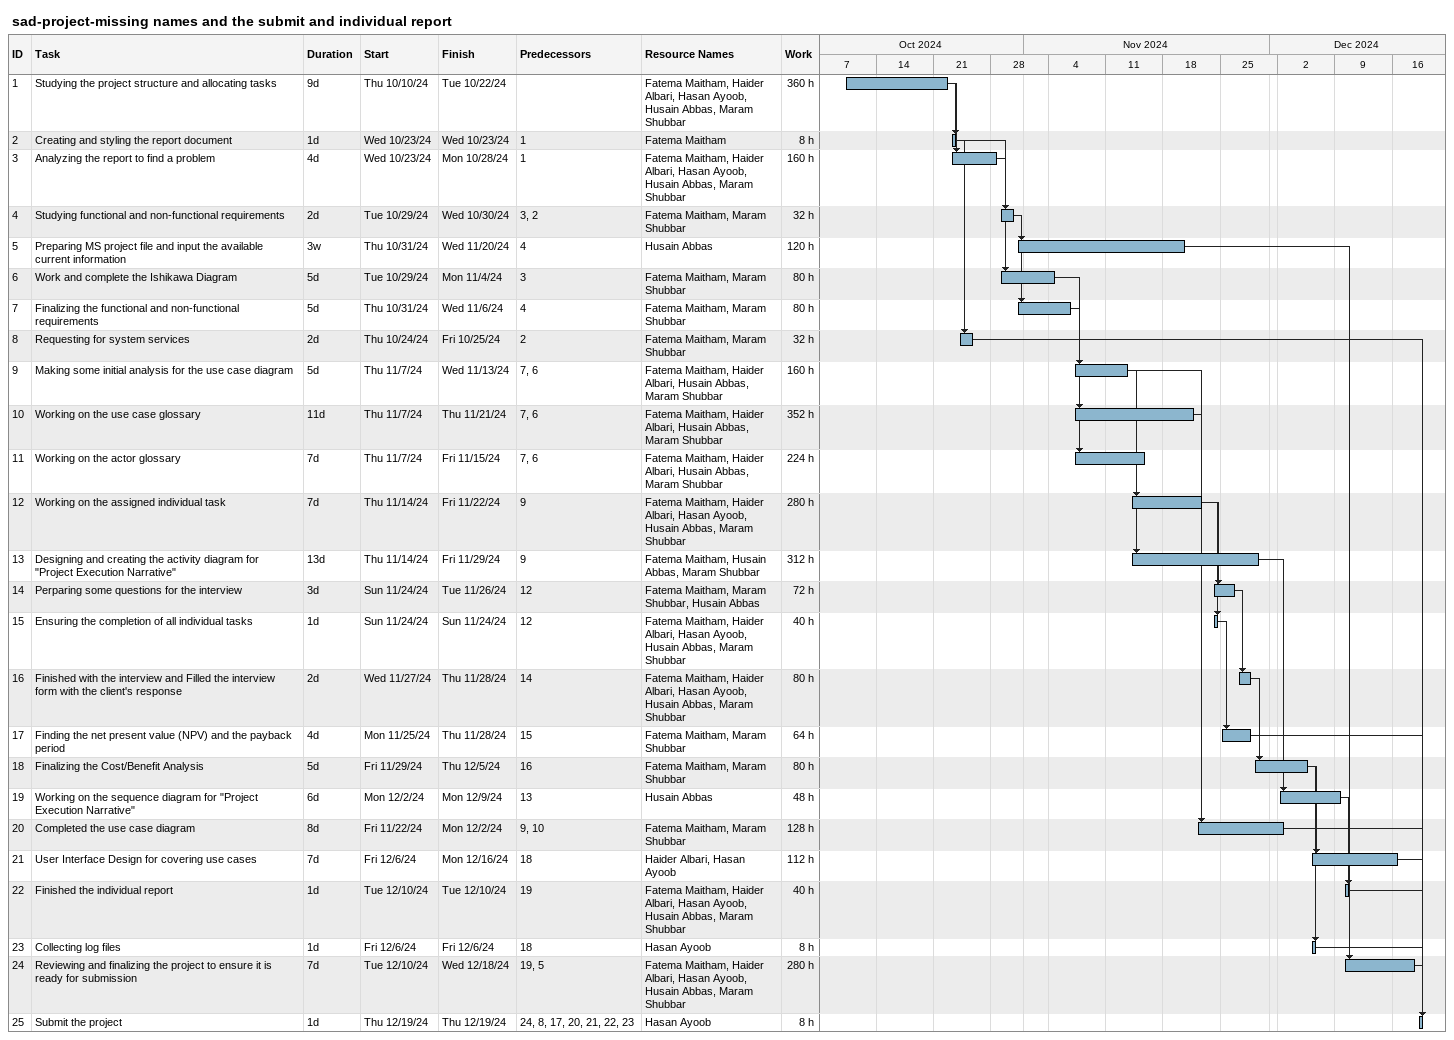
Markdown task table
sad-project-missing names and the submit and individual report

| ID | Task | Duration | Start | Finish | Predecessors | Resources | Work (h) |
|---|---|---|---|---|---|---|---|
| 1 | Studying the project structure and allocating tasks | 9d | 2024-10-10 | 2024-10-22 |  | Fatema Maitham, Haider Albari, Hasan Ayoob, Husain Abbas, Maram Shubbar | 360 |
| 2 | Creating and styling the report document | 1d | 2024-10-23 | 2024-10-23 | 1 | Fatema Maitham | 8 |
| 3 | Analyzing the report to find a problem | 4d | 2024-10-23 | 2024-10-28 | 1 | Fatema Maitham, Haider Albari, Hasan Ayoob, Husain Abbas, Maram Shubbar | 160 |
| 4 | Studying functional and non-functional requirements | 2d | 2024-10-29 | 2024-10-30 | 3, 2 | Fatema Maitham, Maram Shubbar | 32 |
| 5 | Preparing MS project file and input the available current information | 3w | 2024-10-31 | 2024-11-20 | 4 | Husain Abbas | 120 |
| 6 | Work and complete the Ishikawa Diagram | 5d | 2024-10-29 | 2024-11-04 | 3 | Fatema Maitham, Maram Shubbar | 80 |
| 7 | Finalizing the functional and non-functional requirements | 5d | 2024-10-31 | 2024-11-06 | 4 | Fatema Maitham, Maram Shubbar | 80 |
| 8 | Requesting for system services | 2d | 2024-10-24 | 2024-10-25 | 2 | Fatema Maitham, Maram Shubbar | 32 |
| 9 | Making some initial analysis for the use case diagram | 5d | 2024-11-07 | 2024-11-13 | 7, 6 | Fatema Maitham, Haider Albari, Husain Abbas, Maram Shubbar | 160 |
| 10 | Working on the use case glossary | 11d | 2024-11-07 | 2024-11-21 | 7, 6 | Fatema Maitham, Haider Albari, Husain Abbas, Maram Shubbar | 352 |
| 11 | Working on the actor glossary | 7d | 2024-11-07 | 2024-11-15 | 7, 6 | Fatema Maitham, Haider Albari, Husain Abbas, Maram Shubbar | 224 |
| 12 | Working on the assigned individual task | 7d | 2024-11-14 | 2024-11-22 | 9 | Fatema Maitham, Haider Albari, Hasan Ayoob, Husain Abbas, Maram Shubbar | 280 |
| 13 | Designing and creating the activity diagram for "Project Execution Narrative" | 13d | 2024-11-14 | 2024-11-29 | 9 | Fatema Maitham, Husain Abbas, Maram Shubbar | 312 |
| 14 | Perparing some questions for the interview | 3d | 2024-11-24 | 2024-11-26 | 12 | Fatema Maitham, Maram Shubbar, Husain Abbas | 72 |
| 15 | Ensuring the completion of all individual tasks | 1d | 2024-11-24 | 2024-11-24 | 12 | Fatema Maitham, Haider Albari, Hasan Ayoob, Husain Abbas, Maram Shubbar | 40 |
| 16 | Finished with the interview and Filled the interview form with the client's response | 2d | 2024-11-27 | 2024-11-28 | 14 | Fatema Maitham, Haider Albari, Hasan Ayoob, Husain Abbas, Maram Shubbar | 80 |
| 17 | Finding the net present value (NPV) and the payback period | 4d | 2024-11-25 | 2024-11-28 | 15 | Fatema Maitham, Maram Shubbar | 64 |
| 18 | Finalizing the Cost/Benefit Analysis | 5d | 2024-11-29 | 2024-12-05 | 16 | Fatema Maitham, Maram Shubbar | 80 |
| 19 | Working on the sequence diagram for "Project Execution Narrative" | 6d | 2024-12-02 | 2024-12-09 | 13 | Husain Abbas | 48 |
| 20 | Completed the use case diagram | 8d | 2024-11-22 | 2024-12-02 | 9, 10 | Fatema Maitham, Maram Shubbar | 128 |
| 21 | User Interface Design for covering use cases | 7d | 2024-12-06 | 2024-12-16 | 18 | Haider Albari, Hasan Ayoob | 112 |
| 22 | Finished the individual report | 1d | 2024-12-10 | 2024-12-10 | 19 | Fatema Maitham, Haider Albari, Hasan Ayoob, Husain Abbas, Maram Shubbar | 40 |
| 23 | Collecting log files | 1d | 2024-12-06 | 2024-12-06 | 18 | Hasan Ayoob | 8 |
| 24 | Reviewing and finalizing the project to ensure it is ready for submission | 7d | 2024-12-10 | 2024-12-18 | 19, 5 | Fatema Maitham, Haider Albari, Hasan Ayoob, Husain Abbas, Maram Shubbar | 280 |
| 25 | Submit the project | 1d | 2024-12-19 | 2024-12-19 | 24, 8, 17, 20, 21, 22, 23 | Hasan Ayoob | 8 |
